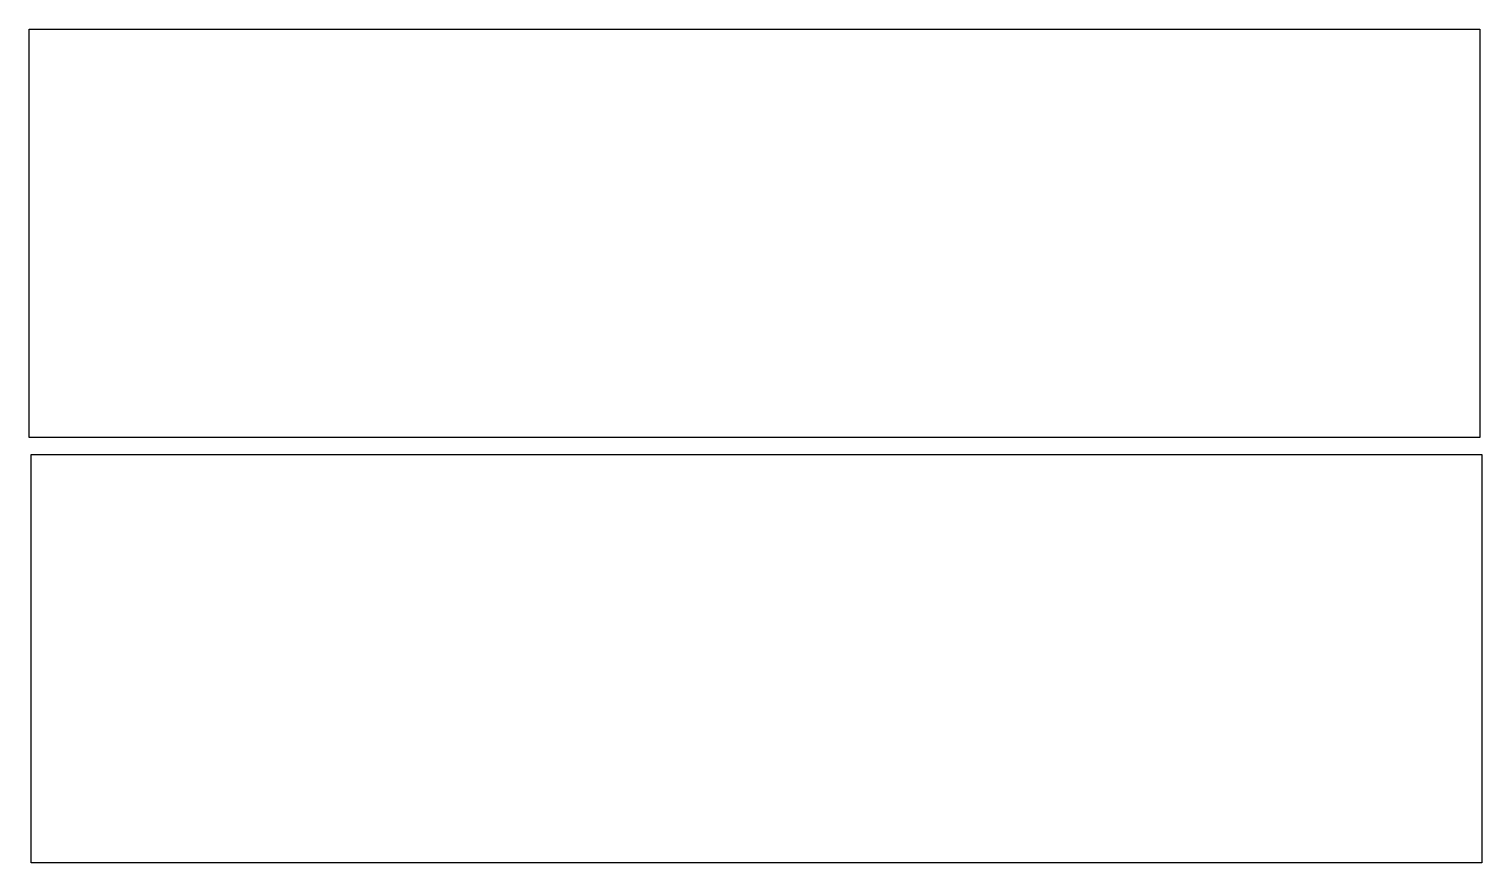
# Model space of a CAD drawing. Extents: x -151 to 310, y -52 to 213.
import ezdxf

# ---------------------------------------------------------------- set-up
doc = ezdxf.new("R2010")
doc.units = 0
doc.layers.get('0').update_dxf_attribs({"linetype": 'CONTINUOUS'})

msp = doc.modelspace()

# ---------------------------------------------------------------- linework, layer by layer
for p, q in [((-150.92, 82.99), (-150.92, 212.59)), ((-150.92, 212.59), (309.38, 212.59)), ((309.38, 212.59), (309.38, 82.99)), ((309.38, 82.99), (-150.92, 82.99)), ((-150.23, 77.57), (310.07, 77.57)), ((-150.23, -52.03), (-150.23, 77.57)), ((310.07, 77.57), (310.07, -52.03)), ((310.07, -52.03), (-150.23, -52.03))]:
    msp.add_line(p, q)

doc.saveas('drawing.dxf')
